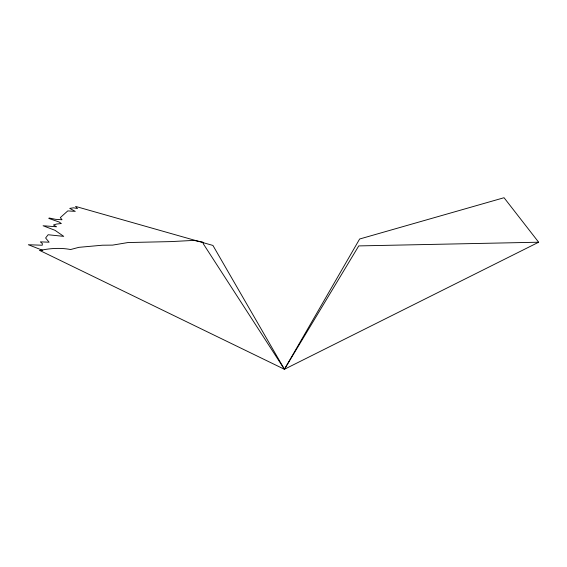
<?xml version="1.0" encoding="UTF-8"?>
<svg xmlns="http://www.w3.org/2000/svg" width="567" height="567" viewBox="0 0 567 567"><rect width="100%" height="100%" fill="white"/><g stroke="black" fill="none" stroke-linecap="round" stroke-linejoin="round"><path stroke-width="0.85" d="M538.65 242.215L284.421 369.28L39.839 250.494C49.846 248.282 60.513 247.595 70.591 249.53L78.891 247.332L102.386 245.213L112.627 245.114L127.958 242.548L170.993 241.599L193.857 240.394L202.837 242.123L203.34 243.853L284.421 369.28L358.755 245.908L538.65 242.215L504.049 197.72L359.634 239.005L284.421 369.28L212.923 245.44L75.56 206.409L77.488 208.543L73.554 207.813L69.727 208.387L75.283 211.371L67.778 210.903L60.315 217.608L62.023 219.755L55.601 219.337L49.131 217.997L48.797 218.423L59.145 222.009L61.342 223.533L56.438 224.057L53.454 225L56.572 226.779L43.099 225.758L54.971 230.294L63.745 236.368L48.131 234.745L45.608 237.991L49.102 242.187L40.349 241.875L42.383 243.604L42.242 245.227L28.35 244.746L42.752 250.359M39.839 250.494L41.299 250.43"/></g></svg>
